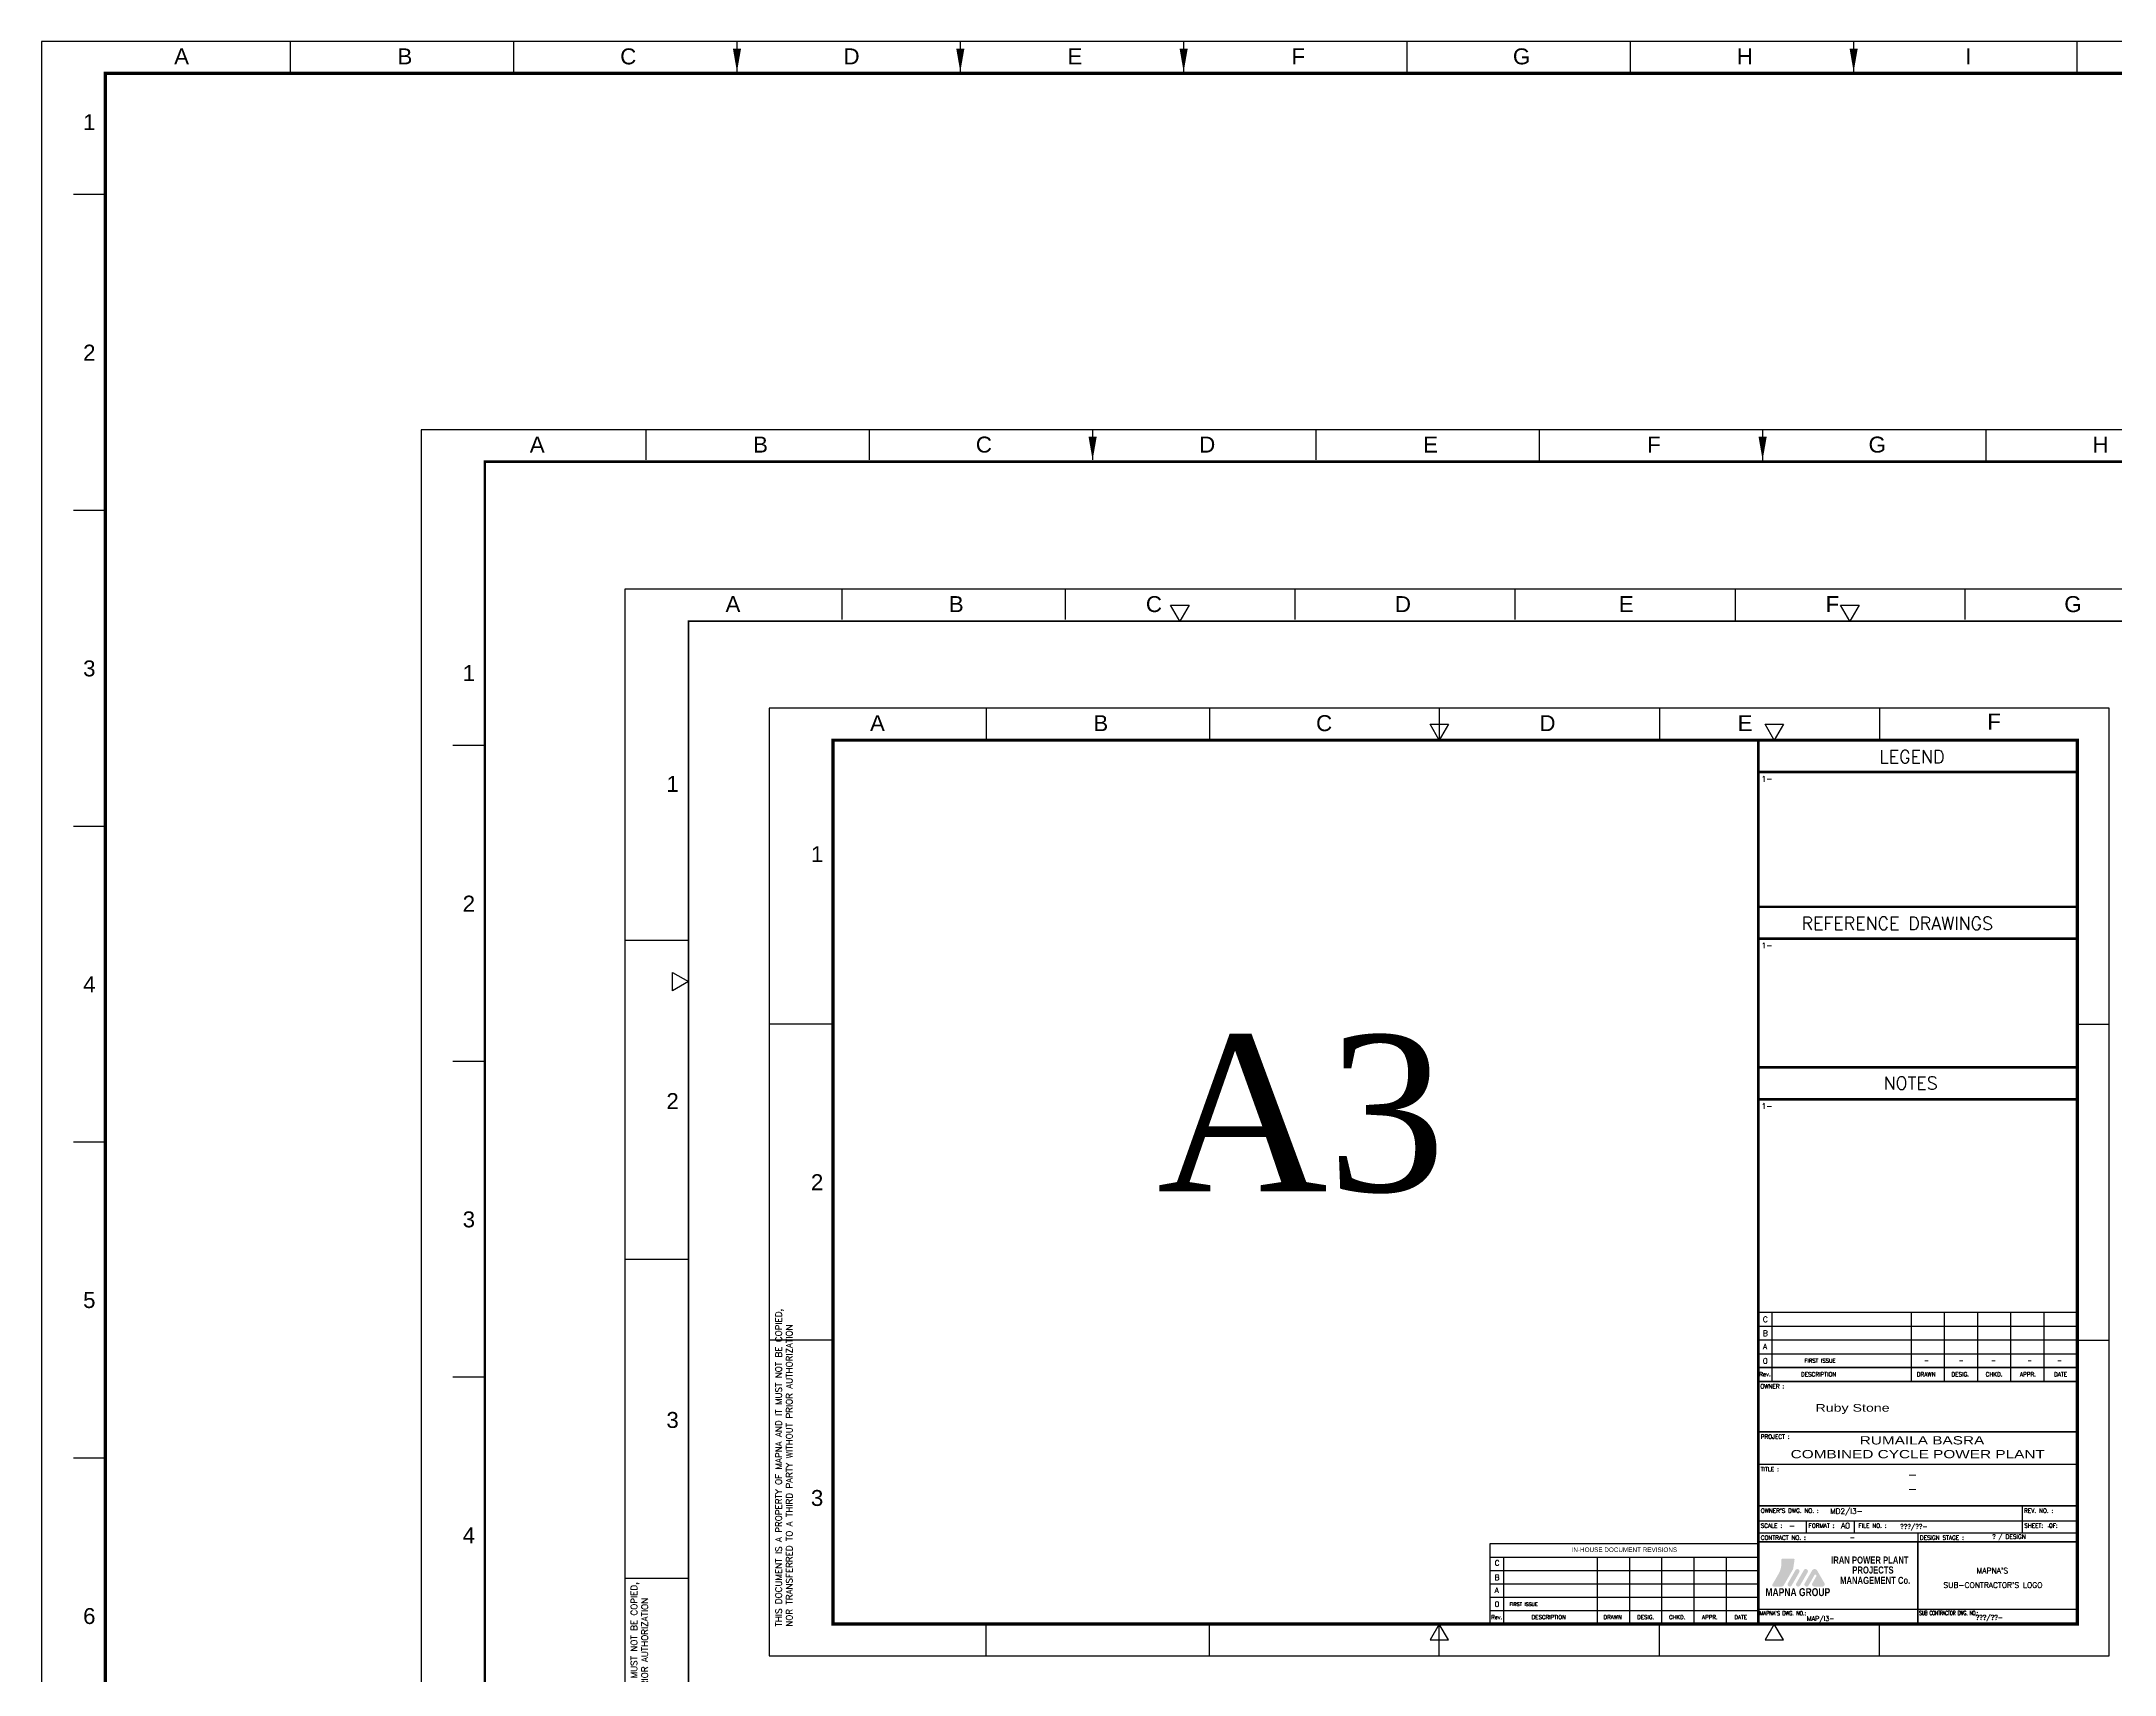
# Model space of a CAD drawing. Header units: millimetres. Extents: x 56 to 1774, y 131 to 974.
# Drawn here: x 56 to 706, y 462 to 974 of the extents above; entities that cross this region are included whole.
import ezdxf
from ezdxf.enums import TextEntityAlignment as Align

# ---------------------------------------------------------------- set-up
doc = ezdxf.new("R2010")
doc.units = ezdxf.units.MM
for name, color, linetype in [('2', 2, 'Continuous'), ('CADR', 2, 'Continuous'), ('CADRE', 7, 'Continuous'), ('TITLE', 7, 'Continuous'), ('XYZ', 1, 'Continuous')]:
    doc.layers.add(name, color=color, linetype=linetype)
doc.layers.add('T-T', color=2, linetype='Continuous', lineweight=20)
doc.styles.add('arm-02', font='arial.ttf')
doc.styles.add('MacDonald', font='', dxfattribs={"width": 0.8})
doc.styles.add('R', font='ROMANS')
doc.styles.add('ROMANC', font='romanc')
doc.styles.add('ROMANS', font='ROMANS.shx')
doc.styles.add('ROMANT', font='romant')
doc.styles.get("Standard").update_dxf_attribs({"font": 'arial.ttf'})
doc.styles.add('style3', font='arial.ttf')
doc.styles.add('T', font='ROMANT')
doc.styles.get('MacDonald').set_extended_font_data('Aharoni', bold=True)

# ---------------------------------------------------------------- blocks, each defined once
blk = doc.blocks.new('CADR-A0S')
at = {"layer": 'CADR', "color": 2}
for p, q in [((-110, 83), (-110, 82.05)), ((-103, 83), (-103, 82.05)), ((-96, 83), (-96, 82.05)), ((-89, 83), (-89, 82.05)), ((-82, 83), (-82, 82)), ((-75, 83), (-75, 82)), ((-68, 83), (-68, 82)), ((-61, 83), (-61, 82)), ((-54, 83), (-54, 82)), ((-115.8, 78.201), (-116.8, 78.201)), ((-115.8, 68.301), (-116.8, 68.301)), ((-115.8, 58.401), (-116.8, 58.401)), ((-115.8, 48.501), (-116.8, 48.501)), ((-115.8, 38.601), (-116.8, 38.601))]:
    blk.add_line(p, q, dxfattribs=at)
blk.add_lwpolyline([(0, -1), (1, -1), (1, 83), (-117.8, 83), (-117.8, -1), (0, -1)], dxfattribs=at)
at = {"layer": 'CADR', "color": 6, "const_width": 0.1}
blk.add_lwpolyline([(-115.8, 82), (0, 82), (0, 0), (-115.8, 0)], close=True, dxfattribs=at)
at = {"layer": 'CADR', "color": 2}
for points in [[(-96, 82.05), (-96.128, 82.777), (-95.872, 82.777)], [(-89, 82.05), (-89.128, 82.777), (-88.872, 82.777)], [(-82, 82.05), (-82.128, 82.777), (-81.872, 82.777)], [(-61, 82.05), (-61.128, 82.777), (-60.872, 82.777)]]:
    blk.add_solid(points, dxfattribs=at)
at = {"layer": 'CADR', "color": 3, "style": 'arm-02'}
for s, p in [('A', (-113.408, 82.533)), ('B', (-106.408, 82.533)), ('C', (-99.408, 82.533)), ('D', (-92.408, 82.533)), ('E', (-85.408, 82.533)), ('F', (-78.408, 82.533)), ('G', (-71.408, 82.533)), ('H', (-64.408, 82.533)), ('I', (-57.408, 82.533)), ('1', (-116.3, 80.471)), ('2', (-116.3, 73.251)), ('3', (-116.3, 63.351)), ('4', (-116.3, 53.451)), ('5', (-116.3, 43.551)), ('6', (-116.3, 33.651))]:
    blk.add_text(s, height=0.5, dxfattribs=at).set_placement(p, align=Align.MIDDLE)
blk = doc.blocks.new('CADR-A2')
at = {"layer": 'CADR', "color": 2}
for p, q in [((68, 420), (68, 410.5)), ((138, 420), (138, 410.5)), ((210, 420), (210, 410.5)), ((279, 420), (279, 410.5)), ((348, 420), (348, 410)), ((420, 420), (420, 410.5)), ((489, 420), (489, 410.5)), ((558, 420), (558, 410)), ((584, 396.01), (594, 396.01)), ((68, 0), (68, 9.5)), ((138, 0), (138, 9.5)), ((210, 0), (210, 9.5)), ((279, 0), (279, 9.5)), ((348, 0), (348, 10)), ((420, 0), (420, 9.5)), ((489, 0), (489, 9.5)), ((558, 0), (558, 10))]:
    blk.add_line(p, q, dxfattribs=at)
at = {"layer": 'CADRE', "color": 6}
blk.add_line((584, 400.85), (484, 400.85), dxfattribs=at)
at = {"layer": 'CADRE', "color": 2}
for points in [[(594, 420), (0, 420), (0, 0), (594, 0)], [(174, 410), (171.11, 415), (176.89, 415)], [(384, 410), (381.11, 415), (386.89, 415)], [(20, 297), (15, 294.11), (15, 299.89)], [(584, 297), (589, 294.11), (589, 299.89)], [(174, 10), (171.11, 5), (176.89, 5)], [(384, 10), (381.11, 5), (386.89, 5)]]:
    blk.add_lwpolyline(points, close=True, dxfattribs=at)
at = {"layer": 'CADRE', "color": 4, "const_width": 0.52}
blk.add_lwpolyline([(584, 410), (20, 410), (20, 10), (584, 10)], close=True, dxfattribs=at)
at = {"layer": 'CADRE', "color": 6, "const_width": 0.52}
blk.add_lwpolyline([(584, 10), (20, 10), (20, 410), (584, 410)], close=True, dxfattribs=at)
for points in [[(484, 10), (484, 410)], [(584, 329.39), (484, 329.39)], [(584, 320.44), (484, 320.44)], [(584, 237.85), (484, 237.85)], [(584, 228.35), (484, 228.35)]]:
    blk.add_lwpolyline(points, dxfattribs=at)
at = {"layer": 'CADR', "color": 3, "style": 'arm-02'}
for s, p in [('A', (33.92, 415.33)), ('B', (103.92, 415.33)), ('C', (165.87, 415.33)), ('D', (243.92, 415.33)), ('E', (313.92, 415.33)), ('F', (378.54, 415.33)), ('G', (453.92, 415.33)), ('H', (523.92, 415.33)), ('1', (15, 358.99)), ('2', (15, 259.61)), ('3', (15, 159.63)), ('4', (15, 55.68))]:
    blk.add_text(s, height=5, dxfattribs=at).set_placement(p, align=Align.MIDDLE)
at = {"layer": 'CADR', "color": 3, "style": 'ROMANC'}
for s, p in [('THIS DOCUMENT IS A PROPERTY OF MAPNA AND IT MUST NOT BE COPIED,', (3.93, 9.2)), ('NOR TRANSFERRED TO A THIRD PARTY WITHOUT PRIOR AUTHORIZATION', (7.27, 9.16))]:
    blk.add_text(s, height=2, rotation=90, dxfattribs=at).set_placement(p)
at = {"layer": 'CADRE', "color": 3, "style": 'T'}
for s, p in [('LEGEND', (524.79, 403.02)), ('REFERENCE DRAWINGS', (495.63, 323.24)), (' GENERAL NOTES', (499.23, 231.51))]:
    blk.add_text(s, height=4, dxfattribs=at).set_placement(p)
blk = doc.blocks.new('REV-A2')
at = {"color": 2}
blk.add_line((0, 23.08), (0, 0), dxfattribs=at)
at = {"layer": 'CADRE', "color": 2}
for p, q in [((-76.92, 23.08), (0, 23.08)), ((-76.92, 0), (-76.92, 23.08)), ((-76.92, 19.23), (0, 19.23)), ((-73.08, 0), (-73.08, 19.23)), ((-46.15, 0), (-46.15, 19.23)), ((-36.9, 0), (-36.9, 19.23)), ((-27.66, 0), (-27.66, 19.23)), ((-18.41, 0), (-18.41, 19.23)), ((-9.16, 0), (-9.16, 19.23)), ((-76.92, 15.38), (0, 15.38)), ((-76.92, 11.54), (0, 11.54)), ((-76.92, 7.69), (0, 7.69)), ((-76.92, 3.85), (0, 3.85))]:
    blk.add_line(p, q, dxfattribs=at)
at = {"color": 2, "insert": (-38.44, 21.31), "char_height": 1.3018, "width": 53.6752, "attachment_point": 5}
blk.add_mtext('{\\fArial|b0|i0|c0|p34;IN-HOUSE DOCUMENT REVISIONS}', dxfattribs=at)
at = {"layer": 'CADRE', "color": 2, "style": 'ROMANS'}
for s, height, p in [('C', 1.54, (-75.65, 16.76)), ('B', 1.54, (-75.65, 12.61)), ('A', 1.54, (-75.65, 8.92)), ('0', 1.54, (-75.65, 4.93)), ('FIRST ISSUE', 1, (-71.38, 5.17)), ('Rev.', 1.154, (-76.69, 1.4)), ('DESCRIPTION', 1.1538, (-65.06, 1.4)), ('DRAWN', 1.154, (-44.43, 1.4)), ('DESIG.', 1.154, (-34.78, 1.4)), ('CHKD.', 1.154, (-25.63, 1.4)), ('APPR.', 1.154, (-16.17, 1.4)), ('DATE', 1.154, (-6.87, 1.4))]:
    blk.add_text(s, height=height, dxfattribs=at).set_placement(p)
blk = doc.blocks.new('A1')
at = {"layer": '2'}
blk.add_lwpolyline([(841, 594), (0, 594), (0, 0), (841, 0)], close=True, dxfattribs=at)
at = {"layer": 'CADR', "color": 2}
for p, q in [((70.5, 594), (70.5, 584.5)), ((140.5, 594), (140.5, 584.5)), ((210.5, 594), (210.5, 584.5)), ((280.5, 594), (280.5, 584.5)), ((350.5, 594), (350.5, 584)), ((420.5, 594), (420.5, 584)), ((490.5, 594), (490.5, 584)), ((20, 495), (10, 495)), ((20, 396), (10, 396)), ((20, 297), (10, 297))]:
    blk.add_line(p, q, dxfattribs=at)
at = {"layer": 'CADR', "color": 6, "const_width": 0.8}
blk.add_lwpolyline([(831, 584), (20, 584), (20, 10), (831, 10)], close=True, dxfattribs=at)
at = {"layer": 'CADR', "color": 2}
for points in [[(210.5, 584.5), (209.22, 591.77), (211.78, 591.77)], [(420.5, 584.5), (419.22, 591.77), (421.78, 591.77)]]:
    blk.add_solid(points, dxfattribs=at)
at = {"layer": 'CADR', "color": 3, "style": 'arm-02'}
for s, p in [('A', (36.42, 589.33)), ('B', (106.42, 589.33)), ('C', (176.42, 589.33)), ('D', (246.42, 589.33)), ('E', (316.42, 589.33)), ('F', (386.42, 589.33)), ('G', (456.42, 589.33)), ('H', (526.42, 589.33)), ('1', (15, 517.7)), ('2', (15, 445.5)), ('3', (15, 346.5)), ('4', (15, 247.5))]:
    blk.add_text(s, height=5, dxfattribs=at).set_placement(p, align=Align.MIDDLE)
blk = doc.blocks.new('TIT-A0')
at = {"layer": 'T-T'}
blk.add_hatch(color=252, dxfattribs=at).paths.add_polyline_path([(-133.79, 25.55, 0.093556), (-133.58, 26.15), (-132.96, 30.24, 0.459001), (-133.3, 30.64), (-138.79, 30.64, 0.414214), (-139.13, 30.29), (-139.13, 28.66, -0.131652), (-140.51, 23.51), (-143.33, 18.63, 0.57735), (-142.74, 17.6), (-138.97, 17.6, 0.267949), (-138.08, 18.11)])
h = blk.add_hatch(color=1, dxfattribs=at)
h.paths.add_polyline_path([(-122.34, 25.14, 0.57735), (-124.72, 25.14), (-128.18, 19.14, 1), (-126.4, 18.11), (-123.58, 23.01, -1), (-122.69, 22.49), (-124.62, 19.14, 0.57735), (-123.73, 17.6), (-119.76, 17.6, 0.57735), (-118.87, 19.14)])
h.paths.add_polyline_path([(-126.8, 24.29, 1), (-128.58, 25.32), (-132.15, 19.14, 1), (-130.36, 18.11)])
h.paths.add_polyline_path([(-130.75, 24.29, 1), (-132.53, 25.32), (-136.1, 19.14, 1), (-134.32, 18.11)])
at = {"layer": 'CADRE', "color": 2}
for p, q in [((-143.5, 114.04), (-143.5, 146.54)), ((-78, 114.04), (-78, 146.54)), ((-62.4, 114.04), (-62.4, 146.54)), ((-46.8, 114.04), (-46.8, 146.54)), ((-31.2, 114.04), (-31.2, 146.54)), ((-15.6, 114.04), (-15.6, 146.54)), ((-150, 133.54), (0, 133.54)), ((-150, 127.04), (0, 127.04)), ((-150, 120.54), (0, 120.54)), ((-26, 55.54), (-26, 48.53)), ((-150, 48.53), (0, 48.53)), ((-150, 42.88), (0, 42.88)), ((-127.33, 42.88), (-127.33, 48.53)), ((-104.83, 42.88), (-104.83, 48.53)), ((-75, 42.89), (-75, 38.64)), ((-26, 48.53), (-26, 42.88)), ((-75, 6.76), (-150, 6.76)), ((0, 6.76), (-75, 6.76))]:
    blk.add_line(p, q, dxfattribs=at)
for points in [[(-150, 146.54), (0, 146.54), (0, 120.54), (-150, 120.54)], [(-150, 140.04), (0, 140.04), (0, 114.04), (-150, 114.04)]]:
    blk.add_lwpolyline(points, close=True, dxfattribs=at)
at = {"layer": 'CADRE', "color": 6, "const_width": 0.7}
for points in [[(-150, 114.04), (0, 114.04)], [(-150, 90.38), (0, 90.38)], [(-150, 75.04), (0, 75.04)], [(-150, 55.54), (0, 55.54)], [(-150, 38.64), (0, 38.64)], [(-75, 38.64), (-75, 0)]]:
    blk.add_lwpolyline(points, dxfattribs=at)
at = {"layer": 'TITLE', "ltscale": 0.5}
blk.add_line((0, 130.81), (0, 124.31), dxfattribs=at)
at = {"layer": 'CADRE', "color": 2, "style": 'ROMANS'}
for s, height, p in [('C', 2.6, (-147.85, 141.89)), ('B', 2.6, (-147.85, 135.39)), ('A', 2.6, (-147.85, 129.15)), ('Rev.', 1.95, (-149.6, 116.45)), ('0', 2.6, (-147.85, 122.42)), ('DESCRIPTION', 1.95, (-129.95, 116.41)), ('DRAWN', 1.95, (-75.52, 116.41)), ('-', 1.95, (-72, 122.91)), ('DESIG.', 1.95, (-59.22, 116.41)), ('-', 1.95, (-55.7, 122.91)), ('CHKD.', 1.95, (-43.12, 116.41)), ('-', 1.95, (-40.51, 122.91)), ('APPR.', 1.95, (-27.03, 116.41)), ('-', 1.95, (-23.51, 122.91)), ('DATE', 1.95, (-10.97, 116.41)), ('-', 1.95, (-9.49, 122.91)), ('OWNER :', 1.95, (-149.03, 110.79)), ('PROJECT :', 1.95, (-148.85, 87.13)), ('TITLE :', 1.95, (-148.85, 71.79)), ("OWNER'S DWG. NO. :", 1.95, (-148.85, 52.29)), ('REV. NO. :', 1.95, (-25.03, 52.29)), ('SCALE :', 1.95, (-148.85, 45.28)), ('CONTRACT NO. :', 1.95, (-148.85, 39.63)), ('FORMAT :', 1.95, (-126.35, 45.28)), ('FILE NO. :', 1.95, (-102.92, 45.28)), ('DESIGN STAGE :', 1.95, (-74.02, 39.63)), ('SHEET:  OF:', 1.95, (-24.95, 45.28))]:
    blk.add_text(s, height=height, dxfattribs=at).set_placement(p)
for s, height, p in [('A0', 2.6, (-109.01, 44.93)), ("SUB-CONTRACTOR'S LOGO", 2.6046, (-39.7, 16.98)), ("MAPNA'S", 2.605, (-39.98, 23.79))]:
    blk.add_text(s, height=height, dxfattribs=at).set_placement(p, align=Align.CENTER)
for s, width, p in [("MAPNA'S DWG. NO.:", 0.7, (-149.34, 4.1)), ('SUB CONTRACTOR DWG. NO.:', 0.6, (-74.35, 4.2))]:
    blk.add_text(s, height=1.95, dxfattribs=dict(at, width=width)).set_placement(p)
at = {"layer": 'T-T', "style": 'MacDonald', "width": 0.8}
for s, height, p in [('IRAN POWER PLANT', 3.3659, (-97.56, 30.07)), ('MANAGEMENT Co.', 3.3659, (-95.05, 20.5)), ('PROJECTS', 3.366, (-96.1, 25.39))]:
    blk.add_text(s, height=height, rotation=0.00012, dxfattribs=at).set_placement(p, align=Align.MIDDLE)
blk.add_text('MAPNA GROUP', height=3.7399, rotation=0.00012, dxfattribs=at).set_placement((-146.66, 13.1))
at = {"layer": 'TITLE', "color": 2, "style": 'R'}
blk.add_text('FIRST ISSUE', height=1.82, dxfattribs=at).set_placement((-120.97, 123.8), align=Align.MIDDLE)

msp = doc.modelspace()

# ---------------------------------------------------------------- linework, layer by layer
for p, q in [((239.1, 692.23), (259.1, 692.23)), ((239.1, 592.23), (259.1, 592.23)), ((239.1, 492.23), (259.1, 492.23))]:
    msp.add_line(p, q)
at = {"layer": 'CADR', "color": 2}
for p, q in [((304.4, 764.91), (284.4, 764.91)), ((352.4, 764.91), (352.4, 755.41)), ((422.4, 764.91), (422.4, 755.41)), ((494.4, 764.91), (494.4, 755.41)), ((563.4, 764.91), (563.4, 755.41)), ((632.4, 764.91), (632.4, 755.41)), ((304.4, 665.91), (284.4, 665.91)), ((694.4, 665.91), (704.4, 665.91)), ((304.4, 566.91), (284.4, 566.91)), ((694.4, 566.91), (704.4, 566.91)), ((352.4, 467.91), (352.4, 477.41)), ((422.4, 467.91), (422.4, 477.41)), ((494.4, 467.91), (494.4, 477.41)), ((563.4, 467.91), (563.4, 477.41)), ((632.4, 467.91), (632.4, 477.41))]:
    msp.add_line(p, q, dxfattribs=at)
at = {"layer": 'CADR', "color": 6, "const_width": 0.8}
for points in [[(594.4, 477.91), (594.4, 754.91)], [(694.4, 744.91), (594.4, 744.91)], [(694.4, 702.68), (594.4, 702.68)], [(694.4, 692.68), (594.4, 692.68)], [(594.4, 652.35), (694.4, 652.35)], [(594.4, 642.35), (694.4, 642.35)]]:
    msp.add_lwpolyline(points, dxfattribs=at)
at = {"layer": 'CADRE', "color": 2}
msp.add_line((594.4, 491.38), (594.4, 477.91), dxfattribs=at)
for points in [[(704.4, 764.91), (284.4, 764.91), (284.4, 467.91), (704.4, 467.91)], [(494.4, 754.91), (491.51, 759.91), (497.28, 759.91)], [(599.4, 754.91), (596.51, 759.91), (602.28, 759.91)], [(494.4, 477.91), (491.51, 472.91), (497.28, 472.91)], [(599.4, 477.91), (596.51, 472.91), (602.28, 472.91)]]:
    msp.add_lwpolyline(points, close=True, dxfattribs=at)
at = {"layer": 'CADRE', "color": 6, "const_width": 1}
for points in [[(694.4, 477.91), (304.4, 477.91), (304.4, 754.91), (694.4, 754.91)], [(694.4, 754.91), (304.4, 754.91), (304.4, 477.91), (694.4, 477.91)]]:
    msp.add_lwpolyline(points, close=True, dxfattribs=at)

# ---------------------------------------------------------------- block references
at = {"xscale": 1.092000000007829, "yscale": 1.092000000007829, "zscale": 1.092000000007829}
msp.add_blockref('REV-A2', (594.4, 477.91), dxfattribs=at)
at = {"layer": 'CADRE', "color": 4}
msp.add_blockref('CADR-A2', (239.1, 382.23), dxfattribs=at)
at = {"layer": 'TITLE'}
msp.add_blockref('A1', (175.25, 258.23), dxfattribs=at)
at = {"layer": 'TITLE', "xscale": 0.6666666666855519, "yscale": 0.6666666666855519, "zscale": 0.6666666666855519}
msp.add_blockref('TIT-A0', (694.4, 477.91), dxfattribs=at)
at = {"layer": 'XYZ', "xscale": 10, "yscale": 10, "zscale": 10}
msp.add_blockref('CADR-A0S', (1234.28, 143.9), dxfattribs=at)

# ---------------------------------------------------------------- texts
at = {"color": 4, "insert": (451.19, 637.63), "char_height": 49, "width": 172.0737, "attachment_point": 5}
msp.add_mtext('{\\fTimes New Roman|b0|i0|c0|p18;\\C256;A3}', dxfattribs=at)
at = {"layer": 'CADR', "color": 3, "style": 'arm-02'}
for s, p in [('A', (318.31, 760.25)), ('B', (388.31, 760.25)), ('C', (458.31, 760.25)), ('D', (528.31, 760.25)), ('E', (590.26, 760.25)), ('F', (668.31, 760.75)), ('1', (299.4, 719.19)), ('2', (299.4, 616.41)), ('3', (299.4, 517.41))]:
    msp.add_text(s, height=5, dxfattribs=at).set_placement(p, align=Align.MIDDLE)
at = {"layer": 'CADR', "color": 3, "style": 'ROMANC'}
for s, p in [('THIS DOCUMENT IS A PROPERTY OF MAPNA AND IT MUST NOT BE COPIED,', (288.33, 477.11)), ('NOR TRANSFERRED TO A THIRD PARTY WITHOUT PRIOR AUTHORIZATION', (291.67, 477.07))]:
    msp.add_text(s, height=2, rotation=90, dxfattribs=at).set_placement(p)
at = {"layer": 'CADRE', "color": 4, "style": 'T'}
for s, p in [('LEGEND', (632.37, 747.74)), ('REFERENCE DRAWINGS', (607.96, 695.5)), ('NOTES', (633.65, 645.44))]:
    msp.add_text(s, height=4, dxfattribs=at).set_placement(p)
at = {"layer": 'CADRE', "color": 2, "style": 'R'}
for p in [(595.4, 741.91), (595.4, 689.68), (595.4, 639.35)]:
    msp.add_text('1-', height=1.75, dxfattribs=at).set_placement(p)
at = {"layer": 'CADRE', "color": 2, "style": 'ROMANS'}
msp.add_text('-', height=1.73, dxfattribs=at).set_placement((604.94, 507.88), align=Align.CENTER)
at = {"layer": 'T-T', "color": 3, "style": 'style3', "width": 1.332063}
msp.add_text('Ruby Stone', height=2.389, rotation=0.00012, dxfattribs=at).set_placement((612.32, 544.47))
for s, p in [('RUMAILA BASRA', (645.71, 535.48)), ('COMBINED CYCLE POWER PLANT  ', (645.71, 531.15))]:
    msp.add_text(s, height=2.586, rotation=0.00012, dxfattribs=at).set_placement(p, align=Align.MIDDLE_CENTER)
at = {"layer": 'TITLE', "color": 3, "style": 'ROMANT'}
for p in [(642.73, 524.76), (642.73, 520.26)]:
    msp.add_text('-', height=2.67, dxfattribs=at).set_placement(p, align=Align.MIDDLE_CENTER)
at = {"layer": 'TITLE', "color": 3}
for s, height, style, p in [('MD2/I3-', 1.686, 'ROMANT', (616.91, 512.43)), ('???/??-', 1.454, 'ROMANT', (638.86, 507.73)), ('-', 1.5, 'R', (623.04, 504.25)), ('? / DESIGN', 1.333, 'R', (667.78, 504.65)), ('???/??-', 1.454, 'ROMANT', (662.5, 479.27)), ('MAP/I3-', 1.454, 'ROMANT', (609.6, 478.87))]:
    msp.add_text(s, height=height, dxfattribs=dict(at, style=style)).set_placement(p)
at = {"layer": 'TITLE', "color": 2, "style": 'ROMANS'}
msp.add_text('-', height=1.33, dxfattribs=at).set_placement((685.68, 508.5), align=Align.MIDDLE)

doc.saveas('drawing.dxf')
